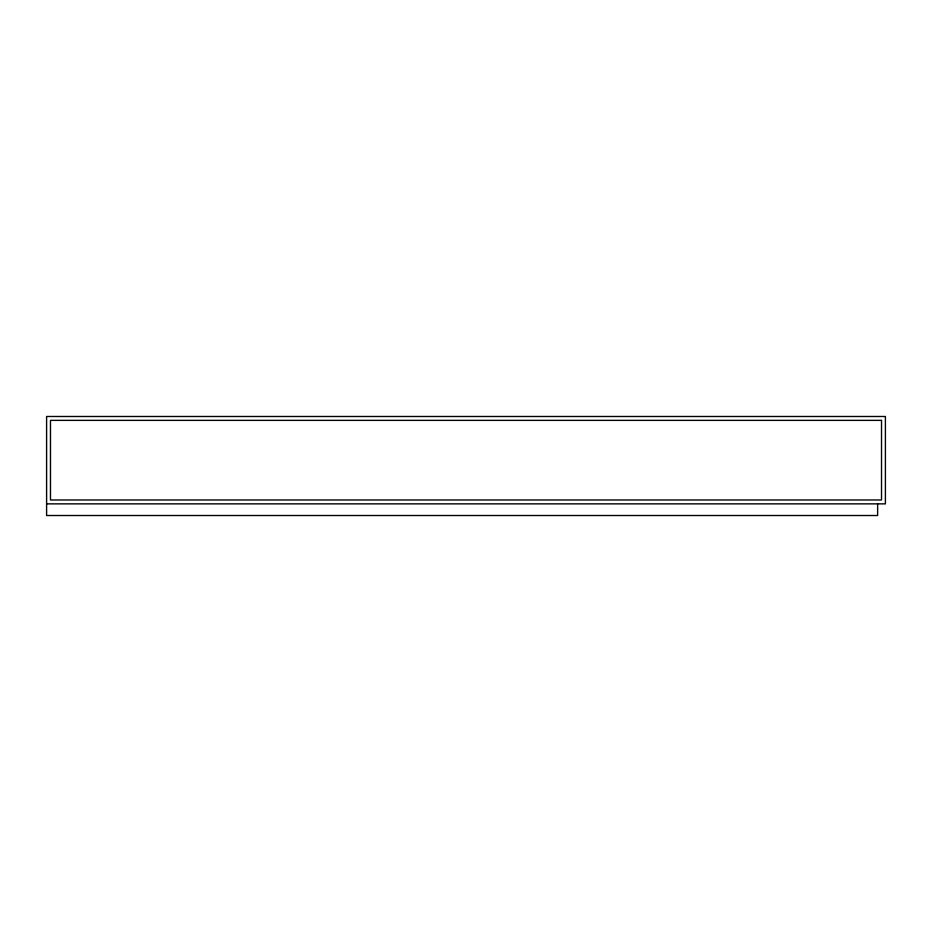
<?xml version="1.0" encoding="UTF-8"?>
<svg xmlns="http://www.w3.org/2000/svg" width="932" height="932" viewBox="0 0 932 932"><rect width="100%" height="100%" fill="white"/><g stroke="black" fill="none" stroke-linecap="round" stroke-linejoin="round"><path stroke-width="1.4" d="M46.6 503.863L885.4 503.863L885.4 416.488L46.6 416.488L46.6 515.513L877.629 515.513L877.629 503.863M881.521 420.367L50.479 420.367L50.479 499.983L881.521 499.983L881.521 420.367"/></g></svg>
